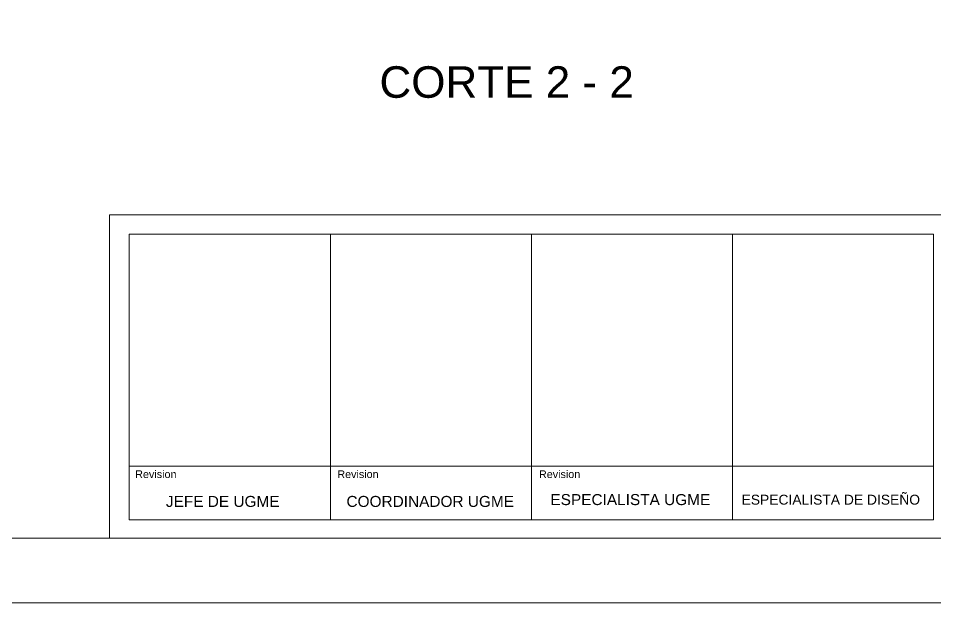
# Model space of a CAD drawing. Header units: inches. Extents: x 0.21 to 4.55, y 0.23 to 3.12.
# Drawn here: x 2.656 to 3.613, y 0.234 to 0.844 of the extents above; entities that cross this region are included whole.
import ezdxf

# ---------------------------------------------------------------- set-up
doc = ezdxf.new("R2010")
doc.units = ezdxf.units.IN
doc.header["$MEASUREMENT"] = 0
for name, color, linetype in [('PDF_cotas', 7, 'Continuous'), ('PDF_LINEAS COMPLEMENTARIAS', 7, 'Continuous'), ('PDF_PIEZAS', 7, 'Continuous'), ('PDF_TEXTO', 7, 'Continuous')]:
    doc.layers.add(name, color=color, linetype=linetype)
doc.styles.add('PDF Arial', font='arial.ttf')

msp = doc.modelspace()

# ---------------------------------------------------------------- linework, layer by layer
at = {"layer": 'PDF_cotas', "lineweight": 5}
for points in [[(0.27308, 3.05395), (4.48508, 3.05395), (4.48508, 0.30132), (0.27308, 0.30132)], [(2.75087, 0.63888), (4.48508, 0.63888), (4.48508, 0.30132), (2.75087, 0.30132)], [(2.75087, 0.63888), (4.48508, 0.63888), (4.48508, 0.30132), (2.75087, 0.30132)]]:
    msp.add_lwpolyline(points, close=True, dxfattribs=at)
at = {"layer": 'PDF_LINEAS COMPLEMENTARIAS', "lineweight": 5}
for points in [[(2.98165, 0.32048), (2.77145, 0.32048), (3.61175, 0.32048), (3.61175, 0.61877), (2.77145, 0.61877), (2.77145, 0.32048), (2.77145, 0.52014)], [(3.19184, 0.32048), (2.98165, 0.32048), (2.98165, 0.61877)], [(3.40155, 0.32048), (3.19184, 0.32048), (3.19184, 0.61877)], [(3.61175, 0.32048), (3.40155, 0.32048), (3.40155, 0.61877)], [(2.77145, 0.3765), (2.98165, 0.3765), (3.19184, 0.3765), (3.40155, 0.3765), (3.61175, 0.3765)]]:
    msp.add_lwpolyline(points, dxfattribs=at)
at = {"layer": 'PDF_PIEZAS', "lineweight": 5}
msp.add_lwpolyline([(0.20556, 3.12146), (4.55259, 3.12146), (4.55259, 0.23381), (0.20556, 0.23381)], close=True, dxfattribs=at)

# ---------------------------------------------------------------- texts
at = {"layer": 'PDF_TEXTO', "attachment_point": 7, "style": 'PDF Arial'}
for s, insert, char_height in [('CORTE 2 - 2', (3.03288, 0.76089), 0.0329149), ('Revision', (2.77768, 0.36392), 0.008054), ('Revision', (2.98883, 0.36392), 0.008054), ('Revision', (3.1995, 0.36392), 0.008054), ('JEFE DE UGME', (2.80976, 0.33369), 0.0115053), ('COORDINADOR UGME', (2.99841, 0.33369), 0.0115053), ('ESPECIALISTA UGME', (3.21147, 0.3356), 0.0115053), ('ESPECIALISTA DE DISEÑO', (3.41113, 0.3361), 0.0103547)]:
    msp.add_mtext(s, dxfattribs=dict(at, insert=insert, char_height=char_height))

doc.saveas('drawing.dxf')
